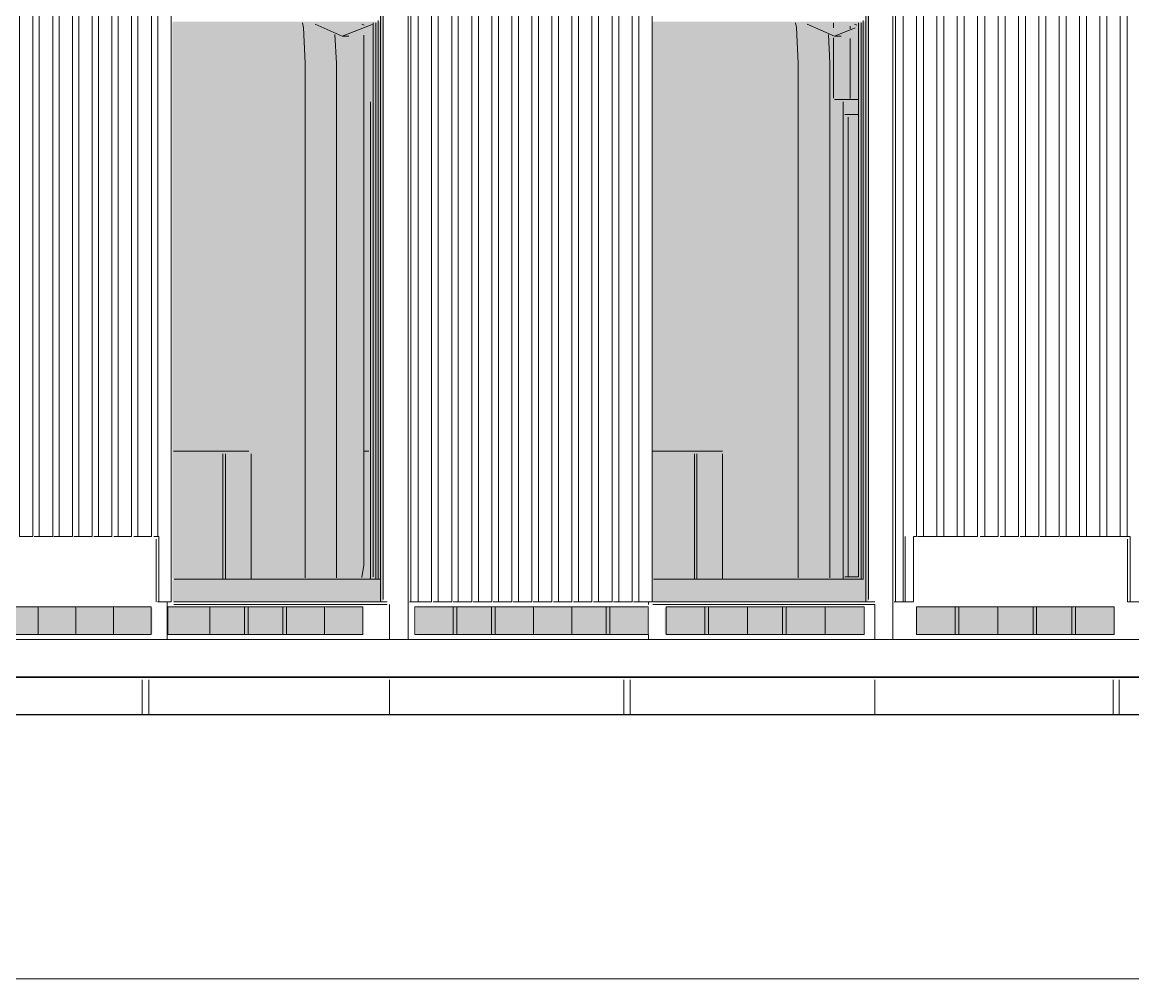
# Model space of a CAD drawing. Header units: millimetres. Extents: x 0 to 84100, y 0 to 59400.
# Drawn here: x 50918 to 55337, y 45447 to 49254 of the extents above; entities that cross this region are included whole.
import ezdxf

# ---------------------------------------------------------------- set-up
doc = ezdxf.new("R2010")
doc.units = ezdxf.units.MM
for name, color, linetype, lineweight in [('01_切断（構造・壁）', 7, 'Continuous', 35), ('09_立面の外形', 7, 'Continuous', 30), ('10_見えがかり', 7, 'Continuous', 13), ('12_見えがかり（ガラス）', 5, 'Continuous', 9), ('50_寸法', 3, 'Continuous', 9)]:
    doc.layers.add(name, color=color, linetype=linetype, lineweight=lineweight)

msp = doc.modelspace()

# ---------------------------------------------------------------- hatches: boundary and pattern name
at = {"layer": '10_見えがかり', "true_color": 0xe9dcc4}
for points in [[(52354.9, 49321.6), (52354.9, 46951.6), (52349.9, 46946.6), (52344.9, 46951.6), (52344.9, 47031.6), (52339.9, 47036.6), (52329.9, 47036.6), (52334.9, 47041.6), (52334.9, 49251.6), (52329.9, 49256.6), (52339.9, 49256.6), (52344.9, 49261.6), (52344.9, 49321.6), (52349.9, 49326.6)], [(54284.9, 49321.6), (54284.9, 46951.6), (54279.9, 46946.6), (54274.9, 46951.6), (54274.9, 47031.6), (54269.9, 47036.6), (54259.9, 47036.6), (54264.9, 47041.6), (54264.9, 49251.6), (54259.9, 49256.6), (54269.9, 49256.6), (54274.9, 49261.6), (54274.9, 49321.6), (54279.9, 49326.6)], [(52344.9, 47031.6), (52344.9, 46951.6), (52339.9, 46946.6), (51519.9, 46946.6), (51514.9, 46951.6), (51514.9, 47031.6), (51519.9, 47036.6), (52329.9, 47036.6), (52339.9, 47036.6)], [(54274.9, 47031.6), (54274.9, 46951.6), (54269.9, 46946.6), (53429.9, 46946.6), (53424.9, 46951.6), (53424.9, 47031.6), (53429.9, 47036.6), (54259.9, 47036.6), (54269.9, 47036.6)], [(50984.9, 46921.6), (50984.9, 46821.6), (50979.9, 46816.6), (50839.9, 46816.6), (50834.9, 46821.6), (50834.9, 46921.6), (50839.9, 46926.6), (50979.9, 46926.6)], [(51134.9, 46921.6), (51134.9, 46821.6), (51129.9, 46816.6), (50989.9, 46816.6), (50984.9, 46821.6), (50984.9, 46921.6), (50989.9, 46926.6), (51129.9, 46926.6)], [(51284.9, 46921.6), (51284.9, 46821.6), (51279.9, 46816.6), (51139.9, 46816.6), (51134.9, 46821.6), (51134.9, 46921.6), (51139.9, 46926.6), (51279.9, 46926.6)], [(51434.9, 46921.6), (51434.9, 46821.6), (51429.9, 46816.6), (51289.9, 46816.6), (51284.9, 46821.6), (51284.9, 46921.6), (51289.9, 46926.6), (51429.9, 46926.6)], [(51664.9, 46921.6), (51664.9, 46821.6), (51659.9, 46816.6), (51499.9, 46816.6), (51494.9, 46821.6), (51494.9, 46921.6), (51499.9, 46926.6), (51659.9, 46926.6)], [(51814.9, 46921.6), (51814.9, 46821.6), (51809.9, 46816.6), (51669.9, 46816.6), (51664.9, 46821.6), (51664.9, 46921.6), (51669.9, 46926.6), (51809.9, 46926.6)], [(51964.9, 46921.6), (51964.9, 46821.6), (51959.9, 46816.6), (51819.9, 46816.6), (51814.9, 46821.6), (51814.9, 46921.6), (51819.9, 46926.6), (51959.9, 46926.6)], [(52124.9, 46921.6), (52124.9, 46821.6), (52119.9, 46816.6), (51969.9, 46816.6), (51964.9, 46821.6), (51964.9, 46921.6), (51969.9, 46926.6), (52119.9, 46926.6)], [(52274.9, 46921.6), (52274.9, 46821.6), (52269.9, 46816.6), (52129.9, 46816.6), (52124.9, 46821.6), (52124.9, 46921.6), (52129.9, 46926.6), (52269.9, 46926.6)], [(52644.9, 46921.6), (52644.9, 46821.6), (52639.9, 46816.6), (52489.9, 46816.6), (52484.9, 46821.6), (52484.9, 46921.6), (52489.9, 46926.6), (52639.9, 46926.6)], [(52794.9, 46921.6), (52794.9, 46821.6), (52789.9, 46816.6), (52649.9, 46816.6), (52644.9, 46821.6), (52644.9, 46921.6), (52649.9, 46926.6), (52789.9, 46926.6)], [(52954.9, 46921.6), (52954.9, 46821.6), (52949.9, 46816.6), (52799.9, 46816.6), (52794.9, 46821.6), (52794.9, 46921.6), (52799.9, 46926.6), (52949.9, 46926.6)], [(53104.9, 46921.6), (53104.9, 46821.6), (53099.9, 46816.6), (52959.9, 46816.6), (52954.9, 46821.6), (52954.9, 46921.6), (52959.9, 46926.6), (53099.9, 46926.6)], [(53254.9, 46921.6), (53254.9, 46821.6), (53249.9, 46816.6), (53109.9, 46816.6), (53104.9, 46821.6), (53104.9, 46921.6), (53109.9, 46926.6), (53249.9, 46926.6)], [(53404.9, 46921.6), (53404.9, 46821.6), (53399.9, 46816.6), (53259.9, 46816.6), (53254.9, 46821.6), (53254.9, 46921.6), (53259.9, 46926.6), (53399.9, 46926.6)], [(53644.9, 46921.6), (53644.9, 46821.6), (53639.9, 46816.6), (53479.9, 46816.6), (53474.9, 46821.6), (53474.9, 46921.6), (53479.9, 46926.6), (53639.9, 46926.6)], [(53804.9, 46921.6), (53804.9, 46821.6), (53799.9, 46816.6), (53649.9, 46816.6), (53644.9, 46821.6), (53644.9, 46921.6), (53649.9, 46926.6), (53799.9, 46926.6)], [(53954.9, 46921.6), (53954.9, 46821.6), (53949.9, 46816.6), (53809.9, 46816.6), (53804.9, 46821.6), (53804.9, 46921.6), (53809.9, 46926.6), (53949.9, 46926.6)], [(54114.9, 46921.6), (54114.9, 46821.6), (54109.9, 46816.6), (53959.9, 46816.6), (53954.9, 46821.6), (53954.9, 46921.6), (53959.9, 46926.6), (54109.9, 46926.6)], [(54264.9, 46921.6), (54264.9, 46821.6), (54259.9, 46816.6), (54119.9, 46816.6), (54114.9, 46821.6), (54114.9, 46921.6), (54119.9, 46926.6), (54259.9, 46926.6)], [(54644.9, 46921.6), (54644.9, 46821.6), (54639.9, 46816.6), (54479.9, 46816.6), (54474.9, 46821.6), (54474.9, 46921.6), (54479.9, 46926.6), (54639.9, 46926.6)], [(54804.9, 46921.6), (54804.9, 46821.6), (54799.9, 46816.6), (54649.9, 46816.6), (54644.9, 46821.6), (54644.9, 46921.6), (54649.9, 46926.6), (54799.9, 46926.6)], [(54954.9, 46921.6), (54954.9, 46821.6), (54949.9, 46816.6), (54809.9, 46816.6), (54804.9, 46821.6), (54804.9, 46921.6), (54809.9, 46926.6), (54949.9, 46926.6)], [(55104.9, 46921.6), (55104.9, 46821.6), (55099.9, 46816.6), (54959.9, 46816.6), (54954.9, 46821.6), (54954.9, 46921.6), (54959.9, 46926.6), (55099.9, 46926.6)], [(55264.9, 46921.6), (55264.9, 46821.6), (55259.9, 46816.6), (55109.9, 46816.6), (55104.9, 46821.6), (55104.9, 46921.6), (55109.9, 46926.6), (55259.9, 46926.6)]]:
    msp.add_hatch(color=8, dxfattribs=at).paths.add_polyline_path(points)
at = {"layer": '12_見えがかり（ガラス）', "true_color": 0xdce9f2}
for points in [[(52329.9, 49256.6), (52334.9, 49251.6), (52334.9, 47041.6), (52329.9, 47036.6), (51519.9, 47036.6), (51514.9, 47041.6), (51514.9, 49251.6), (51519.9, 49256.6)], [(54259.9, 49256.6), (54264.9, 49251.6), (54264.9, 47041.6), (54259.9, 47036.6), (53429.9, 47036.6), (53424.9, 47041.6), (53424.9, 49251.6), (53429.9, 49256.6)]]:
    msp.add_hatch(color=8, dxfattribs=at).paths.add_polyline_path(points)

# ---------------------------------------------------------------- linework, layer by layer
at = {"layer": '01_切断（構造・壁）'}
msp.add_lwpolyline([(12794.9, 46646.6), (67305.1, 46646.6)], dxfattribs=at)
at = {"layer": '09_立面の外形'}
msp.add_lwpolyline([(63333, 46496.6), (19322.3, 46496.6), (19322.3, 46646.6), (17619.5, 46646.6)], dxfattribs=at)
at = {"layer": '10_見えがかり'}
for points in [[(50960.6, 49591.5), (50960.6, 47206.6), (50907.1, 47206.6), (50907.1, 49591.3)], [(51039.1, 49588.4), (51039.1, 47206.6), (50985.6, 47206.6), (50985.6, 49590.9)], [(51117.6, 49589.4), (51117.6, 47206.6), (51064.2, 47206.6), (51064.2, 49590.4)], [(51196.2, 49590.2), (51196.2, 47206.6), (51142.7, 47206.6), (51142.7, 49589.7)], [(51274.7, 49590.8), (51274.7, 47206.6), (51221.2, 47206.6), (51221.2, 49588.8)], [(51353.2, 49591.2), (51353.2, 47206.6), (51299.8, 47206.6), (51299.8, 49591.6)], [(51419.6, 49588.1), (51419.6, 49391.6), (51431.8, 49391.6), (51431.8, 47206.6), (51378.3, 47206.6), (51378.3, 49591.5)], [(52547, 49589.8), (52547, 46946.6), (52493.6, 46946.6), (52493.6, 49590.2)], [(52626.8, 49589.9), (52626.8, 46946.6), (52573.4, 46946.6), (52573.4, 49590.1)], [(52706.6, 49590), (52706.6, 46946.6), (52653.2, 46946.6), (52653.2, 49590)], [(52786.3, 49590.1), (52786.3, 46946.6), (52733, 46946.6), (52733, 49589.9)], [(52866.1, 49590.2), (52866.1, 46946.6), (52812.8, 46946.6), (52812.8, 49589.7)], [(52945.9, 49590.3), (52945.9, 46946.6), (52892.5, 46946.6), (52892.5, 49589.6)], [(53025.7, 49590.4), (53025.7, 46946.6), (52972.3, 46946.6), (52972.3, 49589.5)], [(53105.4, 49590.5), (53105.4, 46946.6), (53052.1, 46946.6), (53052.1, 49589.3)], [(53185.2, 49590.6), (53185.2, 46946.6), (53131.9, 46946.6), (53131.9, 49589.2)], [(53265, 49590.7), (53265, 46946.6), (53211.6, 46946.6), (53211.6, 49589.1)], [(53331.8, 49591.4), (53331.8, 49391.6), (53344.8, 49391.6), (53344.8, 46946.6), (53324.2, 46946.6), (53291.4, 46946.6), (53291.4, 49588.9)], [(54476.8, 49589.9), (54476.8, 47206.6), (54464.4, 47206.6), (54464.4, 46946.6), (54423.6, 46946.6), (54423.6, 49590.1)], [(54557.9, 49589.3), (54557.9, 47206.6), (54504.7, 47206.6), (54504.7, 49590.6)], [(54638.9, 49588.5), (54638.9, 47206.6), (54585.7, 47206.6), (54585.7, 49591)], [(54720, 49591.6), (54720, 47206.6), (54666.8, 47206.6), (54666.8, 49591.2)], [(54801.1, 49591.5), (54801.1, 47206.6), (54747.9, 47206.6), (54747.9, 49591.4)], [(54882.2, 49591.4), (54882.2, 47206.6), (54829, 47206.6), (54829, 49591.5)], [(54963.3, 49591.2), (54963.3, 47206.6), (54910, 47206.6), (54910, 49587.8)], [(55044.3, 49590.9), (55044.3, 47206.6), (54991.1, 47206.6), (54991.1, 49588.7)], [(55125.4, 49590.5), (55125.4, 47206.6), (55072.2, 47206.6), (55072.2, 49589.4)], [(55206.5, 49590), (55206.5, 47206.6), (55153.3, 47206.6), (55153.3, 49590)], [(55273.7, 49591.1), (55273.7, 49391.6), (55287.6, 49391.6), (55287.6, 47206.6), (55234.3, 47206.6)], [(55234.3, 47206.6), (55234.3, 49590.5)], [(54393.5, 49550.8), (54393.5, 46946.6)], [(52453.1, 49501), (52453.1, 46946.6)], [(52453.1, 46796.6), (52453.1, 49500.9)], [(52464, 49520.9), (52464, 46946.6)], [(54382.7, 49540.9), (54382.7, 46946.6)], [(54382.7, 46796.6), (54382.7, 49540.8)], [(51456.8, 47206.6), (51456.8, 49391.6), (51510.3, 49391.6), (51510.3, 46946.6), (51461.9, 46946.6), (51461.9, 47206.6), (51456.8, 47206.6)], [(53424.5, 49391.6), (53424.5, 46946.6), (53371.2, 46946.6), (53371.2, 49391.6), (53424.5, 49391.6)], [(55315.4, 47206.6), (55315.4, 49391.6), (55368.6, 49391.6), (55368.6, 46946.6), (55327.4, 46946.6), (55327.4, 47206.6), (55315.4, 47206.6)], [(52344.1, 49321.6), (52344.1, 46946.6)], [(52354.6, 46956.2), (52354.6, 49321.3)], [(54275, 49321.6), (54275, 46946.6)], [(54285.5, 46956.2), (54285.5, 49321.3)], [(52036.8, 49233.4), (52032.9, 49251.7)], [(52191.2, 49198.5), (52083.2, 49246)], [(52310.8, 49244.9), (52191.2, 49198.5)], [(52278.3, 49242), (52269.3, 49246)], [(52314.9, 49251.7), (52314.9, 47046.4)], [(53999.3, 49233.4), (53995.4, 49251.7)], [(54149.7, 49198.5), (54040.9, 49247)], [(54146.5, 49231.5), (54146.5, 49251.5)], [(54212.5, 49228.2), (54212.5, 49237.8)], [(54238.9, 49243), (54229.8, 49247)], [(54246.2, 49251.7), (54246.2, 47046.4)], [(52044, 49091), (52036.8, 49233.4)], [(52168, 49091), (52162.3, 49204.9)], [(52191.2, 49198.5), (52217.8, 49198.5)], [(52276.8, 49202), (52276.8, 49096.6)], [(54006.3, 49091), (53999.3, 49233.4)], [(54132.2, 49091), (54126.6, 49204.9)], [(54146.5, 48952), (54146.5, 49191.6)], [(54233, 49231.3), (54149.7, 49198.5)], [(54149.7, 49198.5), (54176.7, 49198.5)], [(54212.5, 49132.3), (54212.5, 49189.8)], [(54212.5, 48950.2), (54212.5, 49132.3)], [(52044, 48948.1), (52044, 49091)], [(52168, 48948.1), (52168, 49091)], [(52276.8, 49096.6), (52276.8, 48914.4)], [(54006.3, 48948.1), (54006.3, 49091)], [(54132.2, 48948.1), (54132.2, 49091)], [(52044, 48805.1), (52044, 48948.1)], [(52168, 48805.1), (52168, 48948.1)], [(52304.1, 48936.6), (52304.1, 47036.6)], [(54006.3, 48805.1), (54006.3, 48948.1)], [(54132.2, 48805.1), (54132.2, 48948.1)], [(54150.7, 48946.6), (54184.6, 48946.6)], [(54184.6, 48946.6), (54198.1, 48946.6)], [(54184.6, 48946.6), (54244, 48946.6)], [(54198.1, 48946.6), (54184.6, 48946.6)], [(54184.6, 48936.6), (54184.6, 48886.6)], [(54184.6, 48936.6), (54184.6, 47036.6)], [(52276.8, 48914.4), (52276.8, 48732.3)], [(54198.1, 48886.6), (54191.3, 48886.6)], [(54194.5, 48886.6), (54244, 48886.6)], [(54237.4, 48886.6), (54244.2, 48886.6)], [(54237.4, 48886.6), (54244.4, 48886.6)], [(54204.9, 48876.6), (54204.9, 47046.6)], [(52044, 48662.2), (52044, 48805.1)], [(52168, 48662.2), (52168, 48805.1)], [(54006.3, 48662.2), (54006.3, 48805.1)], [(54132.2, 48662.2), (54132.2, 48805.1)], [(52276.8, 48732.3), (52276.8, 48550.2)], [(52044, 48519.2), (52044, 48662.2)], [(52168, 48519.2), (52168, 48662.2)], [(54006.3, 48519.2), (54006.3, 48662.2)], [(54132.3, 48519.2), (54132.2, 48662.2)], [(52276.8, 48550.2), (52276.8, 48368)], [(52044, 48376.2), (52044, 48519.2)], [(52168, 48376.2), (52168, 48519.2)], [(54006.3, 48376.2), (54006.3, 48519.2)], [(54132.3, 48376.2), (54132.3, 48519.2)], [(52044, 48233.3), (52044, 48376.2)], [(52168, 48233.3), (52168, 48376.2)], [(52276.8, 48368), (52276.8, 48185.9)], [(54006.3, 48233.3), (54006.3, 48376.2)], [(54132.3, 48233.3), (54132.3, 48376.2)], [(52044, 48090.3), (52044, 48233.3)], [(52168, 48090.3), (52168, 48233.3)], [(54006.3, 48090.3), (54006.3, 48233.3)], [(54132.3, 48090.3), (54132.3, 48233.3)], [(52276.8, 48185.9), (52276.8, 48003.7)], [(52044, 47947.3), (52044, 48090.3)], [(52168, 47947.3), (52168, 48090.3)], [(54006.3, 47947.3), (54006.3, 48090.3)], [(54132.3, 47947.3), (54132.3, 48090.3)], [(52276.8, 48003.7), (52276.8, 47821.6)], [(52044, 47804.4), (52044, 47947.3)], [(52168, 47804.4), (52168, 47947.3)], [(54006.3, 47804.4), (54006.3, 47947.3)], [(54132.3, 47804.4), (54132.3, 47947.3)], [(52276.8, 47821.6), (52276.8, 47639.4)], [(52044, 47661.4), (52044, 47804.4)], [(52168, 47661.4), (52168, 47804.4)], [(54006.3, 47661.4), (54006.3, 47804.4)], [(54132.3, 47661.4), (54132.3, 47804.4)], [(52044, 47518.4), (52044, 47661.4)], [(52168, 47518.4), (52168, 47661.4)], [(54006.3, 47518.4), (54006.3, 47661.4)], [(54132.3, 47518.4), (54132.3, 47661.4)], [(52276.8, 47639.4), (52276.8, 47457.3)], [(51520.1, 47546.6), (51819.5, 47546.6)], [(51715.9, 47036.6), (51715.9, 47536.6)], [(51726.2, 47036.6), (51726.2, 47536.6)], [(51726.2, 47536.6), (51726.2, 47036.6)], [(51829.5, 47036.6), (51829.5, 47536.6)], [(52044, 47375.5), (52044, 47518.4)], [(52168, 47375.5), (52168, 47518.4)], [(52277, 47546.6), (52296.9, 47546.6)], [(53425.1, 47546.6), (53704.6, 47546.6)], [(53592.8, 47036.6), (53592.8, 47536.6)], [(53602.9, 47036.6), (53602.9, 47536.6)], [(53602.9, 47536.6), (53602.9, 47036.6)], [(53695.4, 47546.6), (53704.6, 47546.6)], [(53704.6, 47036.6), (53704.6, 47536.6)], [(54006.3, 47375.5), (54006.3, 47518.4)], [(54132.3, 47375.5), (54132.3, 47518.4)], [(52276.8, 47457.3), (52276.8, 47275.1)], [(52044, 47232.5), (52044, 47375.5)], [(52168, 47232.5), (52168, 47375.5)], [(54006.3, 47232.5), (54006.3, 47375.5)], [(54132.3, 47232.5), (54132.3, 47375.5)], [(52276.8, 47275.1), (52276.8, 47093)], [(50965.2, 47206.6), (50995, 47206.6)], [(50973.9, 47206.6), (50983.9, 47206.6)], [(51043.5, 47206.6), (51063.3, 47206.6)], [(51044.6, 47206.6), (51074.4, 47206.6)], [(51123, 47206.6), (51142.8, 47206.6)], [(51124.1, 47206.6), (51153.9, 47206.6)], [(51202.4, 47206.6), (51222.3, 47206.6)], [(51203.6, 47206.6), (51233.4, 47206.6)], [(51281.9, 47206.6), (51301.8, 47206.6)], [(51283.1, 47206.6), (51312.9, 47206.6)], [(51361.4, 47206.6), (51381.3, 47206.6)], [(51362.6, 47206.6), (51392.4, 47206.6)], [(51440.9, 47206.6), (51450.8, 47206.6)], [(51442, 47206.6), (51461.9, 47206.6)], [(51450.8, 47206.6), (51461.9, 47206.6)], [(51461.9, 46946.6), (51461.9, 47206.6)], [(52044, 47089.5), (52044, 47232.5)], [(52168, 47089.5), (52168, 47232.5)], [(54006.3, 47089.5), (54006.3, 47232.5)], [(54132.3, 47089.5), (54132.3, 47232.5)], [(54432.1, 46946.6), (54432.1, 47206.6)], [(54480.9, 47206.6), (54500.8, 47206.6)], [(54481.8, 47206.6), (54511.6, 47206.6)], [(54560.5, 47206.6), (54580.4, 47206.6)], [(54561.4, 47206.6), (54601.2, 47206.6)], [(54640.1, 47206.6), (54670, 47206.6)], [(54641, 47206.6), (54680.8, 47206.6)], [(54729.7, 47206.6), (54749.6, 47206.6)], [(54730.5, 47206.6), (54760.3, 47206.6)], [(54809.2, 47206.6), (54829.1, 47206.6)], [(54810.1, 47206.6), (54839.9, 47206.6)], [(54888.8, 47206.6), (54908.7, 47206.6)], [(54889.7, 47206.6), (54919.5, 47206.6)], [(54968.4, 47206.6), (54988.3, 47206.6)], [(54969.3, 47206.6), (54999.1, 47206.6)], [(55048, 47206.6), (55067.9, 47206.6)], [(55048.8, 47206.6), (55078.7, 47206.6)], [(55127.6, 47206.6), (55147.5, 47206.6)], [(55128.4, 47206.6), (55158.3, 47206.6)], [(55207.2, 47206.6), (55237, 47206.6)], [(55208, 47206.6), (55247.8, 47206.6)], [(55286.8, 47206.6), (55316.6, 47206.6)], [(55287.6, 47206.6), (55327.4, 47206.6)], [(55316.6, 47206.6), (55327.4, 47206.6)], [(51450.8, 46946.6), (51450.8, 47196.6)], [(55316.6, 46946.6), (55316.6, 47196.6)], [(55327.4, 46946.6), (55327.4, 47196.6)], [(52044, 47041.9), (52044, 47089.5)], [(52168, 47089.5), (52168, 47041.9)], [(52276.8, 47093), (52268.7, 47044.2)], [(54006.3, 47041.9), (54006.3, 47089.5)], [(54132.3, 47089.5), (54132.3, 47041.9)], [(52344.1, 47036.6), (51522.7, 47036.6)], [(52334.3, 47036.6), (52344.1, 47036.6)], [(52344.1, 46946.6), (52344.1, 47036.6)], [(54265.1, 47036.6), (53430, 47036.6)], [(54184.6, 47046.6), (54184.6, 47036.6)], [(54191.3, 47046.6), (54198.1, 47046.6)], [(54194.5, 47046.6), (54244, 47046.6)], [(54244.2, 47046.6), (54237.4, 47046.6)], [(54237.4, 47046.6), (54244.4, 47046.6)], [(54275, 46946.6), (54275, 47036.6)], [(51456.4, 46946.6), (51461.9, 46946.6)], [(51470.8, 46946.6), (51461.9, 46946.6)], [(51495.1, 46796.6), (51495.1, 46946.3)], [(51521.2, 46946.6), (52369.6, 46946.6)], [(51521.2, 46936.6), (52369.6, 46936.6)], [(52369.6, 46936.6), (51521.2, 46936.6)], [(52379.5, 46796.6), (52379.5, 46936.6)], [(52458.5, 46946.6), (52464, 46946.6)], [(52493, 46946.6), (52463, 46946.6)], [(52503.9, 46946.6), (52464, 46946.6)], [(52572.7, 46946.6), (52552.8, 46946.6)], [(52583.7, 46946.6), (52553.8, 46946.6)], [(52652.5, 46946.6), (52632.6, 46946.6)], [(52663.5, 46946.6), (52633.5, 46946.6)], [(52732.3, 46946.6), (52712.3, 46946.6)], [(52743.2, 46946.6), (52713.3, 46946.6)], [(52812.1, 46946.6), (52792.1, 46946.6)], [(52823, 46946.6), (52793.1, 46946.6)], [(52891.8, 46946.6), (52871.9, 46946.6)], [(52902.8, 46946.6), (52872.9, 46946.6)], [(52971.6, 46946.6), (52951.7, 46946.6)], [(52982.6, 46946.6), (52952.6, 46946.6)], [(53051.4, 46946.6), (53031.5, 46946.6)], [(53062.3, 46946.6), (53032.4, 46946.6)], [(53131.2, 46946.6), (53111.2, 46946.6)], [(53142.1, 46946.6), (53112.2, 46946.6)], [(53210.9, 46946.6), (53191, 46946.6)], [(53221.9, 46946.6), (53192, 46946.6)], [(53290.7, 46946.6), (53270.8, 46946.6)], [(53301.7, 46946.6), (53271.8, 46946.6)], [(53370.5, 46946.6), (53350.6, 46946.6)], [(53381.4, 46946.6), (53351.5, 46946.6)], [(53410.4, 46936.3), (53410.4, 46946.3)], [(53427.1, 46946.6), (54310.7, 46946.6)], [(53427.1, 46936.6), (54310.7, 46936.6)], [(53427.1, 46936.6), (54310.7, 46936.6)], [(54310.7, 46946.6), (54302.3, 46946.6)], [(54302.3, 46936.6), (54310.7, 46936.6)], [(54310.7, 46936.6), (54302.3, 46936.6)], [(54310.7, 46796.6), (54310.7, 46936.6)], [(54388.1, 46946.6), (54393.5, 46946.6)], [(54392.3, 46946.6), (54421.3, 46946.6)], [(54393.5, 46946.6), (54432.1, 46946.6)], [(54421.3, 46946.6), (54432.1, 46946.6)], [(55316.6, 46946.6), (55326.3, 46946.6)], [(55316.6, 46946.6), (55327.4, 46946.6)], [(55337.1, 46946.6), (55327.4, 46946.6)], [(50981.3, 46926.6), (50981.3, 46816.6), (50820.8, 46816.6)], [(50820.8, 46926.6), (50981.3, 46926.6)], [(51131.2, 46926.6), (51131.2, 46816.6), (50970.8, 46816.6)], [(50970.8, 46926.6), (51131.2, 46926.6)], [(51281, 46926.6), (51281, 46816.6), (51120.8, 46816.6)], [(51120.8, 46926.6), (51281, 46926.6)], [(51430.9, 46926.6), (51430.9, 46816.6), (51270.8, 46816.6)], [(51270.8, 46926.6), (51430.9, 46926.6)], [(51664.3, 46926.6), (51664.3, 46816.6), (51497.4, 46816.6), (51497.4, 46926.6), (51664.3, 46926.6)], [(51816.6, 46926.6), (51816.6, 46816.6), (51650.8, 46816.6)], [(51650.8, 46926.6), (51816.6, 46926.6)], [(51969, 46926.6), (51969, 46816.6), (51802.1, 46816.6), (51802.1, 46926.6), (51969, 46926.6)], [(52121.3, 46926.6), (52121.3, 46816.6), (51954.4, 46816.6), (51954.4, 46926.6), (52121.3, 46926.6)], [(52273.7, 46926.6), (52273.7, 46816.6), (52110.8, 46816.6)], [(52110.8, 46926.6), (52273.7, 46926.6)], [(52647.6, 46926.6), (52647.6, 46816.6), (52480.7, 46816.6), (52480.7, 46926.6), (52647.6, 46926.6)], [(52799.8, 46926.6), (52799.8, 46816.6), (52633, 46816.6), (52633, 46926.6), (52799.8, 46926.6)], [(52952.1, 46926.6), (52952.1, 46816.6), (52785.2, 46816.6), (52785.2, 46926.6), (52952.1, 46926.6)], [(53104.4, 46926.6), (53104.4, 46816.6), (52940.8, 46816.6)], [(52940.8, 46926.6), (53104.4, 46926.6)], [(53256.6, 46926.6), (53256.6, 46816.6), (53090.8, 46816.6)], [(53090.8, 46926.6), (53256.6, 46926.6)], [(53408.9, 46926.6), (53408.9, 46816.6), (53242, 46816.6), (53242, 46926.6), (53408.9, 46926.6)], [(53649, 46926.6), (53649, 46816.6), (53479.9, 46816.6), (53479.9, 46926.6), (53649, 46926.6)], [(53803.7, 46926.6), (53803.7, 46816.6), (53634.6, 46816.6), (53634.6, 46926.6), (53803.7, 46926.6)], [(53958.4, 46926.6), (53958.4, 46816.6), (53790.8, 46816.6)], [(53790.8, 46926.6), (53958.4, 46926.6)], [(54113.1, 46926.6), (54113.1, 46816.6), (53944, 46816.6), (53944, 46926.6), (54113.1, 46926.6)], [(54267.8, 46926.6), (54267.8, 46816.6), (54100.8, 46816.6)], [(54100.8, 46926.6), (54267.8, 46926.6)], [(54645.4, 46926.6), (54645.4, 46816.6), (54476.4, 46816.6), (54476.4, 46926.6), (54645.4, 46926.6)], [(54800, 46926.6), (54800, 46816.6), (54631, 46816.6), (54631, 46926.6), (54800, 46926.6)], [(54954.7, 46926.6), (54954.7, 46816.6), (54790.8, 46816.6)], [(54790.8, 46926.6), (54954.7, 46926.6)], [(54940.3, 46818.3), (54940.3, 46924.8)], [(55109.3, 46926.6), (55109.3, 46816.6), (54940.8, 46816.6)], [(54940.8, 46926.6), (55109.3, 46926.6)], [(55263.9, 46926.6), (55263.9, 46816.6), (55094.9, 46816.6), (55094.9, 46926.6), (55263.9, 46926.6)], [(53410.4, 46796.6), (53410.4, 46816.5)], [(50494.9, 46796.6), (51093.4, 46796.6)], [(51093.4, 46796.6), (51695.1, 46796.6)], [(51695.1, 46796.6), (52299.9, 46796.6)], [(52299.9, 46796.6), (52907.8, 46796.6)], [(52907.8, 46796.6), (53518.8, 46796.6)], [(53518.8, 46796.6), (54132.9, 46796.6)], [(54132.9, 46796.6), (54750, 46796.6)], [(54750, 46796.6), (55370.2, 46796.6)], [(50494.9, 46646.6), (51093.4, 46646.6)], [(51093.4, 46646.6), (51695.1, 46646.6)], [(51395.7, 46496.6), (51395.7, 46636.6)], [(51421.4, 46496.6), (51421.4, 46636.6)], [(51695.1, 46646.6), (52299.9, 46646.6)], [(52299.9, 46646.6), (52907.8, 46646.6)], [(52379.5, 46496.6), (52379.5, 46636.6)], [(52907.8, 46646.6), (53518.8, 46646.6)], [(53312.3, 46496.6), (53312.3, 46636.6)], [(53337.7, 46496.6), (53337.7, 46636.6)], [(53518.8, 46646.6), (54132.9, 46646.6)], [(54132.9, 46646.6), (54750, 46646.6)], [(54310.7, 46496.6), (54310.7, 46636.6)], [(54750, 46646.6), (55370.2, 46646.6)], [(55258.7, 46496.6), (55258.7, 46636.6)], [(55283.7, 46496.6), (55283.7, 46636.6)], [(50482.2, 46496.6), (51395.7, 46496.6)], [(51385.7, 46496.6), (51395.7, 46496.6)], [(51395.7, 46496.6), (51385.7, 46496.6)], [(51395.7, 46496.6), (51421.4, 46496.6)], [(52379.5, 46496.6), (51421.4, 46496.6)], [(52379.5, 46496.6), (52371, 46496.6)], [(52384, 46496.6), (53312.3, 46496.6)], [(53297.7, 46496.6), (53337.7, 46496.6)], [(53302.3, 46496.6), (53312.3, 46496.6)], [(53302.3, 46496.6), (53312.3, 46496.6)], [(53312.3, 46496.6), (53337.7, 46496.6)], [(53337.7, 46496.6), (54310.7, 46496.6)], [(54302.3, 46496.6), (54310.7, 46496.6)], [(54315.3, 46496.6), (55258.7, 46496.6)], [(55258.7, 46496.6), (55248.7, 46496.6)], [(55248.7, 46496.6), (55258.7, 46496.6)], [(55258.7, 46496.6), (55283.7, 46496.6)], [(55283.7, 46496.6), (56271.4, 46496.6)]]:
    msp.add_lwpolyline(points, dxfattribs=at)
at = {"layer": '12_見えがかり（ガラス）'}
for points in [[(52325.1, 47036.6), (52325.1, 49251.6)], [(52333.9, 47036.6), (52333.9, 49261.6)], [(54256.3, 47036.6), (54256.3, 49251.6)], [(54264.9, 47036.6), (54264.9, 49261.6)], [(52333.9, 47036.6), (51522.5, 47036.6)], [(52325.1, 47036.6), (51523.6, 47036.6)], [(52325.1, 47036.6), (52333.9, 47036.6)], [(54264.9, 47036.6), (53429.9, 47036.6)], [(54256.3, 47036.6), (53431.2, 47036.6)], [(54256.3, 47036.6), (54264.9, 47036.6)]]:
    msp.add_lwpolyline(points, dxfattribs=at)
at = {"layer": '50_寸法'}
msp.add_lwpolyline([(15294.9, 45446.6), (64805.1, 45446.6)], dxfattribs=at)

doc.saveas('drawing.dxf')
